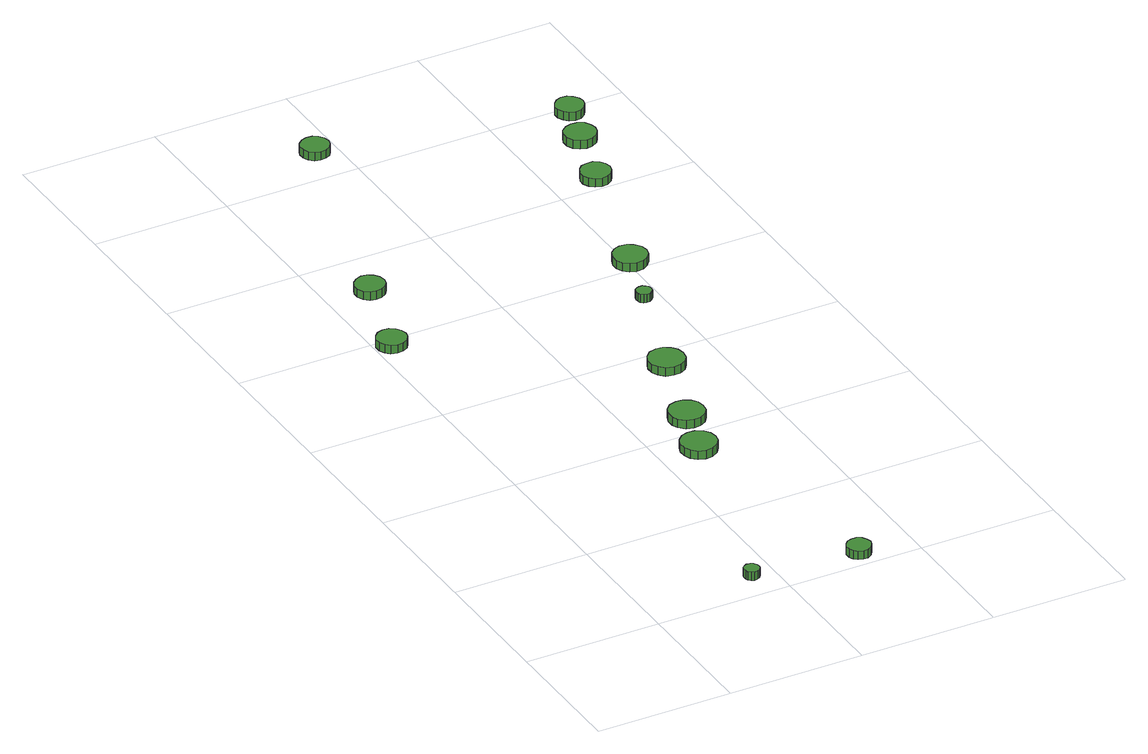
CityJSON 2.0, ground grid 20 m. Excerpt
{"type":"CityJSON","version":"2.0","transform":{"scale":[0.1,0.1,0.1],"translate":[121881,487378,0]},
"CityObjects":{
"tree1":{"type":"SolitaryVegetationObject","attributes":{"function":"something"},"geometry":[{"type":"MultiSurface","lod":"1","boundaries":[[[0,1,2,3,4,5,6,7,8,9,10,11,12,13,14]],[[15,16,17,18,19,20,21,22,23,24,25,26,27,28,29]],[[0,29,28,1]],[[1,28,27,2]],[[2,27,26,3]],[[3,26,25,4]],[[4,25,24,5]],[[5,24,23,6]],[[6,23,22,7]],[[7,22,21,8]],[[8,21,20,9]],[[9,20,19,10]],[[10,19,18,11]],[[11,18,17,12]],[[12,17,16,13]],[[13,16,15,14]],[[14,15,29,0]]]}]},
"tree2":{"type":"SolitaryVegetationObject","attributes":{"function":"something"},"geometry":[{"type":"MultiSurface","lod":"1","boundaries":[[[30,31,32,33,34,35,36,37,38,39,40,41,42,43,44]],[[45,46,47,48,49,50,51,52,53,54,55,56,57,58,59]],[[30,59,58,31]],[[31,58,57,32]],[[32,57,56,33]],[[33,56,55,34]],[[34,55,54,35]],[[35,54,53,36]],[[36,53,52,37]],[[37,52,51,38]],[[38,51,50,39]],[[39,50,49,40]],[[40,49,48,41]],[[41,48,47,42]],[[42,47,46,43]],[[43,46,45,44]],[[44,45,59,30]]]}]},
"tree3":{"type":"SolitaryVegetationObject","attributes":{"function":"something"},"geometry":[{"type":"MultiSurface","lod":"1","boundaries":[[[60,61,62,63,64,65,66,67,68,69,70,71,72,73,74]],[[75,76,77,78,79,80,81,82,83,84,85,86,87,88,89]],[[60,89,88,61]],[[61,88,87,62]],[[62,87,86,63]],[[63,86,85,64]],[[64,85,84,65]],[[65,84,83,66]],[[66,83,82,67]],[[67,82,81,68]],[[68,81,80,69]],[[69,80,79,70]],[[70,79,78,71]],[[71,78,77,72]],[[72,77,76,73]],[[73,76,75,74]],[[74,75,89,60]]]}]},
"tree4":{"type":"SolitaryVegetationObject","attributes":{"function":"something"},"geometry":[{"type":"MultiSurface","lod":"1","boundaries":[[[90,91,92,93,94,95,96,97,98,99,100,101,102,103,104]],[[105,106,107,108,109,110,111,112,113,114,115,116,117,118,119]],[[90,119,118,91]],[[91,118,117,92]],[[92,117,116,93]],[[93,116,115,94]],[[94,115,114,95]],[[95,114,113,96]],[[96,113,112,97]],[[97,112,111,98]],[[98,111,110,99]],[[99,110,109,100]],[[100,109,108,101]],[[101,108,107,102]],[[102,107,106,103]],[[103,106,105,104]],[[104,105,119,90]]]}]},
"tree5":{"type":"SolitaryVegetationObject","attributes":{"function":"something"},"geometry":[{"type":"MultiSurface","lod":"1","boundaries":[[[120,121,122,123,124,125,126,127,128,129,130,131,132,133,134]],[[135,136,137,138,139,140,141,142,143,144,145,146,147,148,149]],[[120,149,148,121]],[[121,148,147,122]],[[122,147,146,123]],[[123,146,145,124]],[[124,145,144,125]],[[125,144,143,126]],[[126,143,142,127]],[[127,142,141,128]],[[128,141,140,129]],[[129,140,139,130]],[[130,139,138,131]],[[131,138,137,132]],[[132,137,136,133]],[[133,136,135,134]],[[134,135,149,120]]]}]},
"tree6":{"type":"SolitaryVegetationObject","attributes":{"function":"something"},"geometry":[{"type":"MultiSurface","lod":"1","boundaries":[[[150,151,152,153,154,155,156,157,158,159,160,161,162,163,164]],[[165,166,167,168,169,170,171,172,173,174,175,176,177,178,179]],[[150,179,178,151]],[[151,178,177,152]],[[152,177,176,153]],[[153,176,175,154]],[[154,175,174,155]],[[155,174,173,156]],[[156,173,172,157]],[[157,172,171,158]],[[158,171,170,159]],[[159,170,169,160]],[[160,169,168,161]],[[161,168,167,162]],[[162,167,166,163]],[[163,166,165,164]],[[164,165,179,150]]]}]},
"tree7":{"type":"SolitaryVegetationObject","attributes":{"function":"something"},"geometry":[{"type":"MultiSurface","lod":"1","boundaries":[[[180,181,182,183,184,185,186,187,188,189,190,191,192,193,194]],[[195,196,197,198,199,200,201,202,203,204,205,206,207,208,209]],[[180,209,208,181]],[[181,208,207,182]],[[182,207,206,183]],[[183,206,205,184]],[[184,205,204,185]],[[185,204,203,186]],[[186,203,202,187]],[[187,202,201,188]],[[188,201,200,189]],[[189,200,199,190]],[[190,199,198,191]],[[191,198,197,192]],[[192,197,196,193]],[[193,196,195,194]],[[194,195,209,180]]]}]},
"tree8":{"type":"SolitaryVegetationObject","attributes":{"function":"something"},"geometry":[{"type":"MultiSurface","lod":"1","boundaries":[[[210,211,212,213,214,215,216,217,218,219,220,221,222,223,224]],[[225,226,227,228,229,230,231,232,233,234,235,236,237,238,239]],[[210,239,238,211]],[[211,238,237,212]],[[212,237,236,213]],[[213,236,235,214]],[[214,235,234,215]],[[215,234,233,216]],[[216,233,232,217]],[[217,232,231,218]],[[218,231,230,219]],[[219,230,229,220]],[[220,229,228,221]],[[221,228,227,222]],[[222,227,226,223]],[[223,226,225,224]],[[224,225,239,210]]]}]},
"tree9":{"type":"SolitaryVegetationObject","attributes":{"function":"something"},"geometry":[{"type":"MultiSurface","lod":"1","boundaries":[[[240,241,242,243,244,245,246,247,248,249,250,251,252,253,254]],[[255,256,257,258,259,260,261,262,263,264,265,266,267,268,269]],[[240,269,268,241]],[[241,268,267,242]],[[242,267,266,243]],[[243,266,265,244]],[[244,265,264,245]],[[245,264,263,246]],[[246,263,262,247]],[[247,262,261,248]],[[248,261,260,249]],[[249,260,259,250]],[[250,259,258,251]],[[251,258,257,252]],[[252,257,256,253]],[[253,256,255,254]],[[254,255,269,240]]]}]},
"tree10":{"type":"SolitaryVegetationObject","attributes":{"function":"something"},"geometry":[{"type":"MultiSurface","lod":"1","boundaries":[[[270,271,272,273,274,275,276,277,278,279,280,281,282,283,284]],[[285,286,287,288,289,290,291,292,293,294,295,296,297,298,299]],[[270,299,298,271]],[[271,298,297,272]],[[272,297,296,273]],[[273,296,295,274]],[[274,295,294,275]],[[275,294,293,276]],[[276,293,292,277]],[[277,292,291,278]],[[278,291,290,279]],[[279,290,289,280]],[[280,289,288,281]],[[281,288,287,282]],[[282,287,286,283]],[[283,286,285,284]],[[284,285,299,270]]]}]},
"tree11":{"type":"SolitaryVegetationObject","attributes":{"function":"something"},"geometry":[{"type":"MultiSurface","lod":"1","boundaries":[[[300,301,302,303,304,305,306,307,308,309,310,311,312,313,314]],[[315,316,317,318,319,320,321,322,323,324,325,326,327,328,329]],[[300,329,328,301]],[[301,328,327,302]],[[302,327,326,303]],[[303,326,325,304]],[[304,325,324,305]],[[305,324,323,306]],[[306,323,322,307]],[[307,322,321,308]],[[308,321,320,309]],[[309,320,319,310]],[[310,319,318,311]],[[311,318,317,312]],[[312,317,316,313]],[[313,316,315,314]],[[314,315,329,300]]]}]},
"tree12":{"type":"SolitaryVegetationObject","attributes":{"function":"something"},"geometry":[{"type":"MultiSurface","lod":"1","boundaries":[[[330,331,332,333,334,335,336,337,338,339,340,341,342,343,344]],[[345,346,347,348,349,350,351,352,353,354,355,356,357,358,359]],[[330,359,358,331]],[[331,358,357,332]],[[332,357,356,333]],[[333,356,355,334]],[[334,355,354,335]],[[335,354,353,336]],[[336,353,352,337]],[[337,352,351,338]],[[338,351,350,339]],[[339,350,349,340]],[[340,349,348,341]],[[341,348,347,342]],[[342,347,346,343]],[[343,346,345,344]],[[344,345,359,330]]]}]},
"tree13":{"type":"SolitaryVegetationObject","attributes":{"function":"something"},"geometry":[{"type":"MultiSurface","lod":"1","boundaries":[[[360,361,362,363,364,365,366,367,368,369,370,371,372,373,374]],[[375,376,377,378,379,380,381,382,383,384,385,386,387,388,389]],[[360,389,388,361]],[[361,388,387,362]],[[362,387,386,363]],[[363,386,385,364]],[[364,385,384,365]],[[365,384,383,366]],[[366,383,382,367]],[[367,382,381,368]],[[368,381,380,369]],[[369,380,379,370]],[[370,379,378,371]],[[371,378,377,372]],[[372,377,376,373]],[[373,376,375,374]],[[374,375,389,360]]]}]}
},
"vertices":[
[174,37,22],[173,42,22],[170,46,22],[166,48,22],[161,49,22],[157,47,22],[153,44,22],[152,40,22],[152,35,22],[153,31,22],[157,28,22],[161,26,22],[166,27,22],[170,29,22],[173,33,22],[173,33,9],[170,29,9],[166,27,9],[161,26,9],[157,28,9],[153,31,9],[152,35,9],[152,40,9],[153,44,9],[157,47,9],[161,49,9],[166,48,9],[170,46,9],[173,42,9],[174,37,9],
[47,787,16],[45,796,16],[40,803,16],[32,808,16],[23,809,16],[14,806,16],[8,800,16],[4,792,16],[4,783,16],[8,775,16],[14,769,16],[23,766,16],[32,767,16],[40,771,16],[45,778,16],[45,778,3],[40,771,3],[32,767,3],[23,766,3],[14,769,3],[8,775,3],[4,783,3],[4,792,3],[8,800,3],[14,806,3],[23,809,3],[32,808,3],[40,803,3],[45,796,3],[47,787,3],
[335,22,21],[333,29,21],[329,35,21],[322,39,21],[315,39,21],[308,37,21],[303,32,21],[300,26,21],[300,18,21],[303,12,21],[308,7,21],[315,5,21],[322,5,21],[329,9,21],[333,15,21],[333,15,8],[329,9,8],[322,5,8],[315,5,8],[308,7,8],[303,12,8],[300,18,8],[300,26,8],[303,32,8],[308,37,8],[315,39,8],[322,39,8],[329,35,8],[333,29,8],[335,22,8],
[85,917,18],[83,926,18],[78,933,18],[70,938,18],[61,939,18],[53,936,18],[46,930,18],[42,922,18],[42,913,18],[46,904,18],[53,898,18],[61,896,18],[70,897,18],[78,901,18],[83,908,18],[83,908,5],[78,901,5],[70,897,5],[61,896,5],[53,898,5],[46,904,5],[42,913,5],[42,922,5],[46,930,5],[53,936,5],[61,939,5],[70,938,5],[78,933,5],[83,926,5],[85,917,5],
[281,354,21],[279,365,21],[273,373,21],[263,379,21],[252,380,21],[242,377,21],[234,369,21],[230,359,21],[230,349,21],[234,339,21],[242,331,21],[252,328,21],[263,329,21],[273,335,21],[279,343,21],[279,343,8],[273,335,8],[263,329,8],[252,328,8],[242,331,8],[234,339,8],[230,349,8],[230,359,8],[234,369,8],[242,377,8],[252,380,8],[263,379,8],[273,373,8],[279,365,8],[281,354,8],
[306,434,18],[304,445,18],[298,453,18],[288,459,18],[278,460,18],[267,457,18],[259,449,18],[255,439,18],[255,428,18],[259,419,18],[267,411,18],[278,408,18],[288,409,18],[298,414,18],[304,423,18],[304,423,5],[298,414,5],[288,409,5],[278,408,5],[267,411,5],[259,419,5],[255,428,5],[255,439,5],[259,449,5],[267,457,5],[278,460,5],[288,459,5],[298,453,5],[304,445,5],[306,434,5],
[347,565,17],[345,576,17],[339,584,17],[329,590,17],[319,591,17],[308,588,17],[300,580,17],[296,570,17],[296,559,17],[300,550,17],[308,542,17],[319,539,17],[329,540,17],[339,545,17],[345,554,17],[345,554,4],[339,545,4],[329,540,4],[319,539,4],[308,542,4],[300,550,4],[296,559,4],[296,570,4],[300,580,4],[308,588,4],[319,591,4],[329,590,4],[339,584,4],[345,576,4],[347,565,4],
[188,1260,18],[186,1269,18],[181,1276,18],[174,1280,18],[165,1281,18],[157,1278,18],[150,1272,18],[147,1265,18],[147,1256,18],[150,1248,18],[157,1242,18],[165,1240,18],[174,1241,18],[181,1245,18],[186,1252,18],[186,1252,5],[181,1245,5],[174,1241,5],[165,1240,5],[157,1242,5],[150,1248,5],[147,1256,5],[147,1265,5],[150,1272,5],[157,1278,5],[165,1281,5],[174,1280,5],[181,1276,5],[186,1269,5],[188,1260,5],
[387,727,18],[386,732,18],[383,735,18],[379,738,18],[374,738,18],[370,737,18],[366,734,18],[365,729,18],[365,725,18],[366,720,18],[370,717,18],[374,716,18],[379,716,18],[383,719,18],[386,722,18],[386,722,5],[383,719,5],[379,716,5],[374,716,5],[370,717,5],[366,720,5],[365,725,5],[365,729,5],[366,734,5],[370,737,5],[374,738,5],[379,738,5],[383,735,5],[386,732,5],[387,727,5],
[425,810,22],[423,820,22],[416,829,22],[408,834,22],[397,835,22],[388,832,22],[380,825,22],[376,815,22],[376,805,22],[380,796,22],[388,789,22],[397,786,22],[408,787,22],[416,792,22],[423,800,22],[423,800,9],[416,792,9],[408,787,9],[397,786,9],[388,789,9],[380,796,9],[376,805,9],[376,815,9],[380,825,9],[388,832,9],[397,835,9],[408,834,9],[416,829,9],[423,820,9],[425,810,9],
[483,1018,22],[481,1027,22],[476,1034,22],[468,1039,22],[459,1039,22],[450,1037,22],[444,1031,22],[440,1022,22],[440,1013,22],[444,1005,22],[450,999,22],[459,996,22],[468,997,22],[476,1002,22],[481,1009,22],[481,1009,9],[476,1002,9],[468,997,9],[459,996,9],[450,999,9],[444,1005,9],[440,1013,9],[440,1022,9],[444,1031,9],[450,1037,9],[459,1039,9],[468,1039,9],[476,1034,9],[481,1027,9],[483,1018,9],
[516,1119,18],[514,1128,18],[509,1136,18],[500,1141,18],[491,1142,18],[482,1139,18],[474,1133,18],[470,1124,18],[470,1114,18],[474,1105,18],[482,1099,18],[491,1096,18],[500,1097,18],[509,1102,18],[514,1110,18],[514,1110,5],[509,1102,5],[500,1097,5],[491,1096,5],[482,1099,5],[474,1105,5],[470,1114,5],[470,1124,5],[474,1133,5],[482,1139,5],[491,1142,5],[500,1141,5],[509,1136,5],[514,1128,5],[516,1119,5],
[536,1189,16],[534,1197,16],[529,1204,16],[522,1209,16],[513,1210,16],[505,1207,16],[499,1201,16],[495,1193,16],[495,1185,16],[499,1177,16],[505,1171,16],[513,1168,16],[522,1169,16],[529,1174,16],[534,1181,16],[534,1181,3],[529,1174,3],[522,1169,3],[513,1168,3],[505,1171,3],[499,1177,3],[495,1185,3],[495,1193,3],[499,1201,3],[505,1207,3],[513,1210,3],[522,1209,3],[529,1204,3],[534,1197,3],[536,1189,3]
]}
